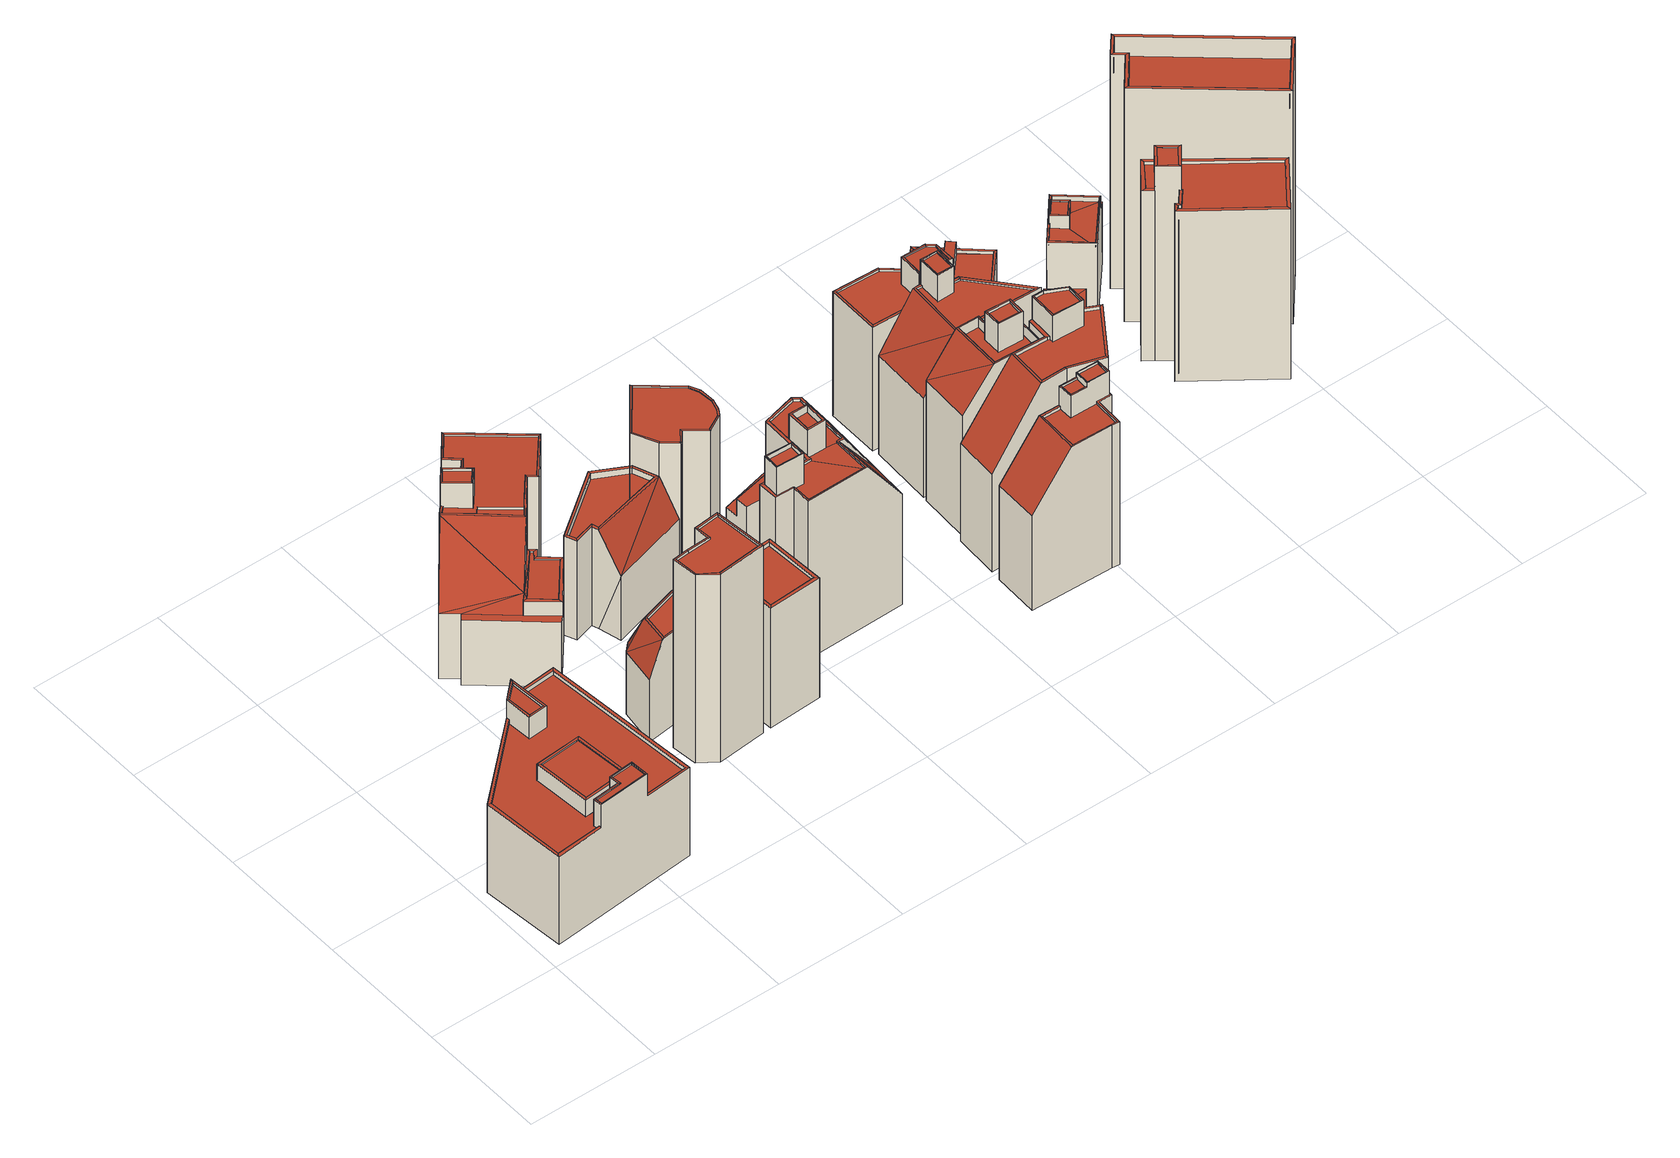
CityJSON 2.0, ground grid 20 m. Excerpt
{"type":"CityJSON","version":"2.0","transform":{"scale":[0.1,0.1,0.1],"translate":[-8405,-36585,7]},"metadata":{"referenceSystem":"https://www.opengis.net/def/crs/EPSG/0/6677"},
"CityObjects":{
"building1":{"type":"Building","attributes":{"class":3002,"usage":422,"measuredHeight":16,"storeysAboveGround":4,"storeysBelowGround":0,"prefecture":13,"city":13103,"footprintArea":476.79,"fireproofType":1001,"coverageRatio":80,"floorAreaRatio":700,"surveyYear":2021,"urbanPlanType":21,"areaClassificationType":22,"landUseType":214,"districts":"10","detailedUsage":"1131","floodRisk_description":10,"floodRisk_rank":1,"floodRisk_depth":0.01,"floodRisk_adminType":2,"floodRisk_scale":2,"meshCode":"53394509"},"geometry":[{"type":"Solid","lod":"2","boundaries":[[[[0,1,2,3,4]],[[5,6,7,8]],[[9,10,11,12,13,14,15,16,17,18,19,20,21,22,23,24,25,26]],[[27,28,29,30]],[[31,32,33,34]],[[35,36,37,38]],[[39,40,41,42]],[[43,44,28,27]],[[45,46,32,31]],[[47,48,36,35]],[[18,15,14,19]],[[49,50,51,52]],[[53,54,55,56]],[[38,37,54,53]],[[57,58,59,60]],[[39,52,51,40]],[[34,33,61,62]],[[57,60,63,64]],[[65,64,63,66]],[[65,66,59,58]],[[67,68,48,47]],[[69,30,29,70]],[[67,56,55,68]],[[71,72,73,74]],[[62,61,46,45]],[[75,76,77,78,79,80]],[[32,71,74,33]],[[40,9,26,41]],[[56,67,13,12]],[[60,7,6,63]],[[29,21,20,70]],[[36,76,75,37]],[[54,80,79,55]],[[68,78,77,48]],[[66,5,8,59]],[[45,31,17,16]],[[37,75,80,54]],[[44,23,22,28]],[[63,6,5,66]],[[15,18,34,62]],[[64,44,43]],[[25,58,57,42,41,26]],[[58,25,24,81,65]],[[50,49,53,56,12,11]],[[64,81,44]],[[55,79,78,68]],[[50,11,10,51]],[[18,17,31,34]],[[64,65,81]],[[1,0,27,30]],[[46,72,71,32]],[[33,74,73,61]],[[48,77,76,36]],[[38,69,70,20,19,35]],[[61,73,72,46]],[[47,35,19,14]],[[81,24,23,44]],[[69,38,53,49,52,2,1,30]],[[3,2,52,39]],[[0,4,43,27]],[[51,10,9,40]],[[28,22,21,29]],[[67,47,14,13]],[[64,43,4,3,39,42,57]],[[62,45,16,15]],[[59,8,7,60]]]],"semantics":{"surfaces":[{"type":"GroundSurface"},{"type":"RoofSurface"},{"type":"WallSurface"}],"values":[[0,1,1,1,1,1,1,1,1,1,1,1,1,1,1,1,1,1,1,1,1,1,1,1,1,1,2,2,2,2,2,2,2,2,2,2,2,2,2,2,2,2,2,2,2,2,2,2,2,2,2,2,2,2,2,2,2,2,2,2,2,2,2,2,2,2]]}}]},
"building2":{"type":"Building","attributes":{"class":3002,"usage":401,"measuredHeight":19.9,"storeysAboveGround":7,"storeysBelowGround":0,"prefecture":13,"city":13103,"footprintArea":283.02,"fireproofType":1001,"coverageRatio":80,"floorAreaRatio":600,"surveyYear":2021,"urbanPlanType":21,"areaClassificationType":22,"landUseType":212,"districts":"10","detailedUsage":"1210","floodRisk_description":10,"floodRisk_rank":1,"floodRisk_depth":0.01,"floodRisk_adminType":2,"floodRisk_scale":2,"meshCode":"53394509"},"geometry":[{"type":"Solid","lod":"2","boundaries":[[[[82,83,84,85,86,87,88,89,90,91,92,93,94,95,96,97,98]],[[99,100,101,102,103,104,105,106,107,108,109,110,111,112,113,114]],[[115,116,117]],[[115,117,118]],[[119,120,121,122]],[[123,124,115]],[[125,126,127,128]],[[115,129,130]],[[115,118,129]],[[131,132,133,134]],[[135,136,137,138]],[[115,139,140]],[[141,142,143,144,145,146,147]],[[148,149,150,151]],[[116,152,153,154,117]],[[122,121,155,156]],[[157,158,159,160]],[[161,162,163,152,116]],[[119,164,165,120]],[[131,134,162,161]],[[138,137,166,167]],[[167,166,168,169]],[[156,155,170,171]],[[115,172,123]],[[173,117,154,174]],[[140,172,115]],[[125,175,176,126]],[[128,127,177,178]],[[179,180,165,164]],[[181,182,130,129,183]],[[169,168,136,135]],[[124,123,176,175]],[[171,170,133,132]],[[178,177,140,139]],[[152,163,111,149,148]],[[105,104,180,179,89,88,135,138]],[[82,98,175,125]],[[91,90,164,119]],[[111,110,150,149]],[[86,85,183,129]],[[121,101,100,155]],[[153,109,108,154]],[[155,100,99,170]],[[87,86,129,118]],[[131,161,124,97,96]],[[177,146,145,140]],[[166,159,158,168]],[[96,95,132,131]],[[110,109,151,150]],[[123,143,142,176]],[[98,97,124,175]],[[95,94,171,132]],[[168,158,157,136]],[[135,88,87,118,117,173,169]],[[116,115,124]],[[83,82,125,128]],[[134,113,112,162]],[[92,91,119,122]],[[85,84,181,183]],[[178,139,130,182]],[[165,103,102,120]],[[162,112,111,163]],[[106,105,138,167]],[[120,102,101,121]],[[137,160,159,166]],[[170,99,114,133]],[[126,141,147,127]],[[93,92,122,156]],[[124,161,116]],[[106,167,169,173,174,107]],[[130,139,115]],[[83,128,178,182,181,84]],[[180,104,103,165]],[[172,144,143,123]],[[176,142,141,126]],[[140,145,144,172]],[[136,157,160,137]],[[127,147,146,177]],[[152,148,151,109,153]],[[94,93,156,171]],[[154,108,107,174]],[[90,89,179,164]],[[133,114,113,134]]]],"semantics":{"surfaces":[{"type":"GroundSurface"},{"type":"RoofSurface"},{"type":"WallSurface"}],"values":[[0,1,1,1,1,1,1,1,1,1,1,1,1,1,1,1,1,1,1,1,1,1,1,1,1,1,1,1,1,1,1,1,1,1,2,2,2,2,2,2,2,2,2,2,2,2,2,2,2,2,2,2,2,2,2,2,2,2,2,2,2,2,2,2,2,2,2,2,2,2,2,2,2,2,2,2,2,2,2,2,2,2,2]]}}]},
"building3":{"type":"Building","attributes":{"class":3002,"usage":401,"measuredHeight":32.6,"storeysAboveGround":10,"storeysBelowGround":0,"prefecture":13,"city":13103,"footprintArea":167.66,"fireproofType":1001,"coverageRatio":80,"floorAreaRatio":700,"surveyYear":2021,"urbanPlanType":21,"areaClassificationType":22,"landUseType":212,"districts":"10","detailedUsage":"1210","floodRisk_description":10,"floodRisk_rank":1,"floodRisk_depth":0.08,"floodRisk_adminType":2,"floodRisk_scale":2,"meshCode":"53394509"},"geometry":[{"type":"Solid","lod":"2","boundaries":[[[[184,185,186,187,188,189,190,191]],[[192,193,194,195]],[[196,197,193,192]],[[198,199,200,201]],[[202,203,204,205]],[[206,195,194,207]],[[198,206,207,199]],[[201,200,203,202]],[[208,209,210,211,212,213,214,215]],[[196,205,204,197]],[[191,190,195,206]],[[186,185,201,202]],[[188,187,205,196]],[[204,213,212,197]],[[197,212,211,193]],[[193,211,210,194]],[[194,210,209,207]],[[203,214,213,204]],[[187,186,202,205]],[[184,191,206,198]],[[190,189,192,195]],[[200,215,214,203]],[[189,188,196,192]],[[199,208,215,200]],[[207,209,208,199]],[[185,184,198,201]]]],"semantics":{"surfaces":[{"type":"GroundSurface"},{"type":"RoofSurface"},{"type":"WallSurface"}],"values":[[0,1,1,1,1,1,1,1,1,1,2,2,2,2,2,2,2,2,2,2,2,2,2,2,2,2]]}}]},
"building4":{"type":"Building","attributes":{"class":3002,"usage":401,"measuredHeight":14.9,"storeysAboveGround":4,"storeysBelowGround":0,"prefecture":13,"city":13103,"footprintArea":69.74,"fireproofType":1001,"coverageRatio":80,"floorAreaRatio":700,"surveyYear":2021,"urbanPlanType":21,"areaClassificationType":22,"landUseType":212,"districts":"10","detailedUsage":"1210","floodRisk_description":10,"floodRisk_rank":1,"floodRisk_depth":0.08,"floodRisk_adminType":2,"floodRisk_scale":2,"meshCode":"53394509"},"geometry":[{"type":"Solid","lod":"2","boundaries":[[[[216,217,218,219,220]],[[221,222,223,224]],[[225,226,227,228]],[[229,221,230]],[[231,232,233,234]],[[230,221,235]],[[236,237,238,239]],[[240,241,242,243,244,245,246,247]],[[232,224,223,233]],[[221,229,248,222]],[[249,250,237,236]],[[251,235,221]],[[252,253,248,229]],[[239,238,254,255]],[[221,224,251]],[[255,254,250,249]],[[230,256,229]],[[250,225,228,237]],[[220,219,256,230]],[[255,249,240,247]],[[236,231,234,241,240,249]],[[256,219,218,232,231,236,239,252,229]],[[253,252,239,255,247,246]],[[223,243,242,233]],[[216,220,230,235]],[[254,226,225,250]],[[248,245,244,222]],[[237,228,227,238]],[[222,244,243,223]],[[233,242,241,234]],[[238,227,226,254]],[[253,246,245,248]],[[224,232,218,217,251]],[[217,216,235,251]]]],"semantics":{"surfaces":[{"type":"GroundSurface"},{"type":"RoofSurface"},{"type":"WallSurface"}],"values":[[0,1,1,1,1,1,1,1,1,1,1,1,1,1,1,1,1,2,2,2,2,2,2,2,2,2,2,2,2,2,2,2,2,2]]}}]},
"building5":{"type":"Building","attributes":{"class":3002,"usage":401,"measuredHeight":20.5,"storeysAboveGround":10,"storeysBelowGround":0,"prefecture":13,"city":13103,"footprintArea":167.66,"fireproofType":1001,"coverageRatio":80,"floorAreaRatio":700,"surveyYear":2021,"urbanPlanType":21,"areaClassificationType":22,"landUseType":212,"districts":"10","detailedUsage":"1210","floodRisk_description":10,"floodRisk_rank":1,"floodRisk_depth":0.02,"floodRisk_adminType":2,"floodRisk_scale":2,"meshCode":"53394509"},"geometry":[{"type":"Solid","lod":"2","boundaries":[[[[257,258,259,260,261,262]],[[263,264,265,266]],[[267,268,269,270]],[[271,272,273,274]],[[271,270,269,272]],[[274,273,264,263]],[[266,265,268,267]],[[275,276,277,278,279,280]],[[266,260,259,263]],[[257,271,274,258]],[[272,278,277,273]],[[273,277,276,264]],[[269,279,278,272]],[[265,275,280,268]],[[262,270,271,257]],[[264,276,275,265]],[[270,262,261,267]],[[268,280,279,269]],[[261,260,266,267]],[[263,259,258,274]]]],"semantics":{"surfaces":[{"type":"GroundSurface"},{"type":"RoofSurface"},{"type":"WallSurface"}],"values":[[0,1,1,1,1,1,1,1,2,2,2,2,2,2,2,2,2,2,2,2]]}}]},
"building6":{"type":"Building","attributes":{"class":3002,"usage":401,"measuredHeight":17.2,"storeysAboveGround":5,"storeysBelowGround":0,"prefecture":13,"city":13103,"footprintArea":131.19,"fireproofType":1001,"coverageRatio":80,"floorAreaRatio":600,"surveyYear":2021,"urbanPlanType":21,"areaClassificationType":22,"landUseType":212,"districts":"10","detailedUsage":"1210","floodRisk_description":10,"floodRisk_rank":1,"floodRisk_depth":0.01,"floodRisk_adminType":2,"floodRisk_scale":2,"meshCode":"53394509"},"geometry":[{"type":"Solid","lod":"2","boundaries":[[[[281,282,283,284,285,286,287,288]],[[289,290,291]],[[292,293,294,295]],[[296,291,297,298]],[[292,296,298,293]],[[299,295,294,300]],[[291,296,289]],[[301,302,303,304]],[[302,299,300,303]],[[301,304,297,291]],[[305,306,307,308,309,310,311]],[[286,285,292,295]],[[294,307,306,300]],[[297,310,309,298]],[[288,287,299,302]],[[289,296,292,285,284]],[[304,311,310,297]],[[298,309,308,293]],[[301,291,290,282,281]],[[303,305,311,304]],[[282,290,289,283]],[[300,306,305,303]],[[289,284,283]],[[293,308,307,294]],[[281,288,302,301]],[[287,286,295,299]]]],"semantics":{"surfaces":[{"type":"GroundSurface"},{"type":"RoofSurface"},{"type":"WallSurface"}],"values":[[0,1,1,1,1,1,1,1,1,1,1,2,2,2,2,2,2,2,2,2,2,2,2,2,2,2]]}}]},
"building7":{"type":"Building","attributes":{"class":3002,"usage":401,"measuredHeight":17.1,"storeysAboveGround":10,"storeysBelowGround":0,"prefecture":13,"city":13103,"footprintArea":167.66,"fireproofType":1001,"coverageRatio":80,"floorAreaRatio":700,"surveyYear":2021,"urbanPlanType":21,"areaClassificationType":22,"landUseType":212,"districts":"10","detailedUsage":"1210","floodRisk_description":10,"floodRisk_rank":1,"floodRisk_depth":0.08,"floodRisk_adminType":2,"floodRisk_scale":2,"meshCode":"53394509"},"geometry":[{"type":"Solid","lod":"2","boundaries":[[[[312,313,314,315]],[[316,317,318,319]],[[320,321,322,323]],[[324,325,326,327]],[[316,319,326,325]],[[328,316,325]],[[325,329,328]],[[324,327,318,317]],[[315,314,324,317]],[[328,312,315,317,316]],[[318,323,322,319]],[[327,320,323,318]],[[325,324,314,313,329]],[[319,322,321,326]],[[326,321,320,327]],[[313,312,328,329]]]],"semantics":{"surfaces":[{"type":"GroundSurface"},{"type":"RoofSurface"},{"type":"WallSurface"}],"values":[[0,1,1,1,1,1,1,1,2,2,2,2,2,2,2,2]]}}]},
"building8":{"type":"Building","attributes":{"class":3002,"usage":401,"measuredHeight":22.9,"storeysAboveGround":7,"storeysBelowGround":0,"prefecture":13,"city":13103,"footprintArea":99.39,"fireproofType":1001,"coverageRatio":80,"floorAreaRatio":700,"surveyYear":2021,"urbanPlanType":21,"areaClassificationType":22,"landUseType":212,"districts":"10","detailedUsage":"1210","floodRisk_description":10,"floodRisk_rank":1,"floodRisk_depth":0.01,"floodRisk_adminType":2,"floodRisk_scale":2,"meshCode":"53394509"},"geometry":[{"type":"Solid","lod":"2","boundaries":[[[[330,331,332,333,334,335,336,337,338,339,340,341]],[[342,343,344,345,346,347,348,349,350,351,352,353]],[[354,355,356,357]],[[358,359,360,361]],[[362,363,364,365]],[[358,357,356,359]],[[361,360,364,363]],[[366,367,368,369]],[[362,365,370,371]],[[354,372,373,355]],[[366,374,375,367]],[[369,368,376,377]],[[374,371,370,375]],[[372,377,376,373]],[[356,344,343,359]],[[333,332,374,366]],[[338,337,354,357]],[[375,350,349,367]],[[373,346,345,355]],[[370,351,350,375]],[[364,353,352,365]],[[367,349,348,368]],[[340,339,358,361]],[[368,348,347,376]],[[332,331,371,374]],[[341,340,361,363]],[[339,338,357,358]],[[365,352,351,370]],[[355,345,344,356]],[[331,330,362,371]],[[376,347,346,373]],[[359,343,342,360]],[[335,334,369,377]],[[334,333,366,369]],[[360,342,353,364]],[[336,335,377,372]],[[330,341,363,362]],[[337,336,372,354]]]],"semantics":{"surfaces":[{"type":"GroundSurface"},{"type":"RoofSurface"},{"type":"WallSurface"}],"values":[[0,1,1,1,1,1,1,1,1,1,1,1,1,1,2,2,2,2,2,2,2,2,2,2,2,2,2,2,2,2,2,2,2,2,2,2,2,2]]}}]},
"building9":{"type":"Building","attributes":{"class":3002,"usage":401,"measuredHeight":26,"storeysAboveGround":8,"storeysBelowGround":0,"prefecture":13,"city":13103,"footprintArea":276.3,"fireproofType":1001,"coverageRatio":80,"floorAreaRatio":700,"surveyYear":2021,"urbanPlanType":21,"areaClassificationType":22,"landUseType":212,"districts":"10","detailedUsage":"1210","floodRisk_description":10,"floodRisk_rank":1,"floodRisk_depth":0.01,"floodRisk_adminType":2,"floodRisk_scale":2,"meshCode":"53394509"},"geometry":[{"type":"Solid","lod":"2","boundaries":[[[[378,379,380,381,382,383,384,385,386,387,388,389,390,391,392]],[[393,394,395,396]],[[397,398,399]],[[400,401,402,403,404,405]],[[406,407,394,393]],[[408,409,410,411]],[[412,413,414]],[[415,416,417,418,419]],[[420,421,422,423]],[[424,425,414]],[[424,414,426]],[[404,427,428,429,405]],[[414,425,412]],[[430,431,432,433,434,435]],[[436,437,438,439]],[[440,441,442,443]],[[399,424,397]],[[444,445,413,446]],[[447,448,449,450,451,452,453,454]],[[430,435,455,456,457]],[[414,413,445,458,459,460,461,462,402,401,463,398,397,426]],[[428,464,465,444,446,429]],[[396,395,466,467]],[[411,410,437,436]],[[468,469,470,471]],[[472,473,474,456,455,475,476,477]],[[467,466,407,406]],[[439,438,409,408]],[[382,425,424,399,383]],[[387,405,429,388]],[[445,477,476,458]],[[444,472,477,445]],[[426,397,424]],[[449,423,422,450]],[[403,396,467,404]],[[466,440,443,407]],[[404,467,406,427]],[[437,468,471,438]],[[419,389,388,429,446,415]],[[439,474,473,465,436]],[[410,469,468,437]],[[465,473,472,444]],[[394,442,441,395]],[[390,389,419,418]],[[409,470,469,410]],[[378,392,448,447]],[[398,463,384,383,399]],[[386,385,401,400]],[[382,381,412,425]],[[460,455,435,461]],[[464,411,436,465]],[[456,474,439,408]],[[458,476,475,459]],[[379,454,453,417,416,380]],[[438,471,470,409]],[[385,384,463,401]],[[459,475,455,460]],[[391,420,423,449,448,392]],[[428,430,457,464]],[[387,386,400,405]],[[379,378,447,454]],[[415,446,413,412,381,380,416]],[[407,443,442,394]],[[427,431,430,428]],[[456,408,411,464,457]],[[395,441,440,466]],[[417,453,452,418]],[[432,393,396,403,402,433]],[[450,422,421,451]],[[462,434,433,402]],[[420,391,390,418,452,451,421]],[[393,432,431,427,406]],[[461,435,434,462]]]],"semantics":{"surfaces":[{"type":"GroundSurface"},{"type":"RoofSurface"},{"type":"WallSurface"}],"values":[[0,1,1,1,1,1,1,1,1,1,1,1,1,1,1,1,1,1,1,1,1,1,1,1,1,1,1,1,2,2,2,2,2,2,2,2,2,2,2,2,2,2,2,2,2,2,2,2,2,2,2,2,2,2,2,2,2,2,2,2,2,2,2,2,2,2,2,2,2,2,2,2,2]]}}]},
"building10":{"type":"Building","attributes":{"class":3002,"usage":413,"measuredHeight":23.8,"storeysAboveGround":8,"storeysBelowGround":0,"prefecture":13,"city":13103,"footprintArea":100.32,"fireproofType":1001,"coverageRatio":80,"floorAreaRatio":700,"surveyYear":2021,"urbanPlanType":21,"areaClassificationType":22,"landUseType":211,"districts":"10","detailedUsage":"1230","floodRisk_description":10,"floodRisk_rank":1,"floodRisk_depth":0.05,"floodRisk_adminType":2,"floodRisk_scale":2,"meshCode":"53394509"},"geometry":[{"type":"Solid","lod":"2","boundaries":[[[[478,479,480,481,482,483,484]],[[485,486,487,488]],[[489,490,491,492]],[[493,494,489,492]],[[495,496,497,498]],[[499,500,501,502]],[[494,493,503,504]],[[505,506,507,508]],[[488,487,506,505]],[[508,507,486,485]],[[509,510,511,512,513,514,515,516]],[[517,518,519,520]],[[499,515,514,500]],[[521,522,523,524]],[[520,525,526,502]],[[527,528,529,530,531,532,533]],[[502,501,517,520]],[[514,532,531,500]],[[511,505,508,512]],[[527,493,492,519,518,528]],[[500,531,530,501]],[[504,495,498,494]],[[494,498,497,489]],[[487,521,524,506]],[[489,497,496,490]],[[486,522,521,487]],[[501,530,529,517]],[[513,533,532,514]],[[478,484,509,516]],[[508,485,503,493,527,533,513,512]],[[506,524,523,507]],[[480,499,502,526,481]],[[517,529,528,518]],[[485,488,491,490,496,495,504,503]],[[507,523,522,486]],[[525,520,519,492,491,488,505,511,510,483,482]],[[482,481,526,525]],[[479,478,516,515]],[[484,483,510,509]],[[480,479,515,499]]]],"semantics":{"surfaces":[{"type":"GroundSurface"},{"type":"RoofSurface"},{"type":"WallSurface"}],"values":[[0,1,1,1,1,1,1,1,1,1,1,1,1,1,1,1,1,2,2,2,2,2,2,2,2,2,2,2,2,2,2,2,2,2,2,2,2,2,2,2]]}}]},
"building11":{"type":"Building","attributes":{"class":3002,"usage":413,"measuredHeight":25,"storeysAboveGround":2,"storeysBelowGround":0,"prefecture":13,"city":13103,"footprintArea":96.97,"fireproofType":1001,"coverageRatio":80,"floorAreaRatio":700,"surveyYear":2021,"urbanPlanType":21,"areaClassificationType":22,"landUseType":211,"districts":"10","detailedUsage":"1230","floodRisk_description":10,"floodRisk_rank":1,"floodRisk_depth":0.01,"floodRisk_adminType":2,"floodRisk_scale":2,"meshCode":"53394509"},"geometry":[{"type":"Solid","lod":"2","boundaries":[[[[534,535,536,537,538,539]],[[540,541,542,543]],[[544,545,546]],[[546,547,548,549]],[[550,551,552,553]],[[554,555,547,546]],[[556,557,558,559]],[[544,546,549]],[[560,561,557,556]],[[562,563,564,565]],[[563,562,555,554]],[[566,567,561,560]],[[549,548,550,553]],[[559,558,567,566]],[[568,569,570,571,572,573,574,575,576,577]],[[547,570,569,548]],[[556,559,574,573,565,564]],[[566,560,576,575]],[[537,536,553,552]],[[550,568,577,551]],[[544,553,536]],[[560,556,564,563,538,537,552,551,577,576]],[[544,549,553]],[[548,569,568,550]],[[535,534,545,544]],[[561,540,543,557]],[[562,572,571,555]],[[544,536,535]],[[557,543,542,558]],[[559,566,575,574]],[[567,541,540,561]],[[554,546,545,534,539]],[[558,542,541,567]],[[555,571,570,547]],[[565,573,572,562]],[[539,538,563,554]]]],"semantics":{"surfaces":[{"type":"GroundSurface"},{"type":"RoofSurface"},{"type":"WallSurface"}],"values":[[0,1,1,1,1,1,1,1,1,1,1,1,1,1,1,2,2,2,2,2,2,2,2,2,2,2,2,2,2,2,2,2,2,2,2,2]]}}]},
"building12":{"type":"Building","attributes":{"class":3002,"usage":401,"measuredHeight":27.5,"storeysAboveGround":9,"storeysBelowGround":0,"prefecture":13,"city":13103,"footprintArea":156.28,"fireproofType":1001,"coverageRatio":80,"floorAreaRatio":700,"surveyYear":2021,"urbanPlanType":21,"areaClassificationType":22,"landUseType":212,"districts":"10","detailedUsage":"1210","floodRisk_description":10,"floodRisk_rank":1,"floodRisk_depth":0.05,"floodRisk_adminType":2,"floodRisk_scale":2,"meshCode":"53394509"},"geometry":[{"type":"Solid","lod":"2","boundaries":[[[[578,579,580,581,582,583,584,585]],[[586,587,588,589]],[[590,591,592,586,589]],[[593,594,595,596,597,598,599,600,601,602]],[[603,604,605,606]],[[607,608,609,610]],[[611,612,613,614]],[[614,613,615,616]],[[617,587,618,619]],[[604,620,621,605]],[[616,615,608,607]],[[617,622,588,587]],[[611,610,609,612]],[[621,620,623,624]],[[625,626,627,628,629]],[[603,606,622,617]],[[611,578,585,592,591,610]],[[581,580,604,603]],[[603,617,619,582,581]],[[624,601,600,621]],[[612,625,629,613]],[[589,595,594,590]],[[602,601,624,623,614,616]],[[622,597,596,588]],[[585,584,586,592]],[[583,582,619,618]],[[610,591,590,594,593,607]],[[578,611,614,623,620,579]],[[613,629,628,615]],[[606,598,597,622]],[[615,628,627,608]],[[618,587,586,584,583]],[[616,607,593,602]],[[621,600,599,605]],[[608,627,626,609]],[[605,599,598,606]],[[580,579,620,604]],[[588,596,595,589]],[[609,626,625,612]]]],"semantics":{"surfaces":[{"type":"GroundSurface"},{"type":"RoofSurface"},{"type":"WallSurface"}],"values":[[0,1,1,1,1,1,1,1,1,1,1,1,1,1,1,1,2,2,2,2,2,2,2,2,2,2,2,2,2,2,2,2,2,2,2,2,2,2,2]]}}]},
"building13":{"type":"Building","attributes":{"class":3002,"usage":402,"measuredHeight":21.3,"storeysAboveGround":7,"storeysBelowGround":0,"prefecture":13,"city":13103,"footprintArea":89.81,"fireproofType":1001,"coverageRatio":80,"floorAreaRatio":700,"surveyYear":2021,"urbanPlanType":21,"areaClassificationType":22,"landUseType":212,"districts":"10","detailedUsage":"1221","floodRisk_description":10,"floodRisk_rank":1,"floodRisk_depth":0.01,"floodRisk_adminType":2,"floodRisk_scale":2,"meshCode":"53394509"},"geometry":[{"type":"Solid","lod":"2","boundaries":[[[[630,631,632,633,634]],[[635,636,637,638,639,640]],[[641,642,643,644]],[[645,646,647,648]],[[649,650,651,652]],[[653,654,655,656,657,658,659]],[[649,652,660,661]],[[662,663,645,648]],[[644,643,651,650]],[[641,664,665,642]],[[666,667,647,646]],[[668,669,670,671,672,673,674]],[[666,635,640,667]],[[664,675,676,665]],[[661,660,676,675]],[[636,675,664,637]],[[652,659,658,660]],[[634,633,645,663,649,661]],[[634,661,675,636,635,630]],[[631,630,635,666]],[[676,657,656,665]],[[649,663,662,671,670,650]],[[637,664,641,638]],[[638,641,644,639]],[[642,655,654,643]],[[639,669,668,640]],[[650,670,669,639,644]],[[665,656,655,642]],[[651,653,659,652]],[[648,672,671,662]],[[667,674,673,647]],[[640,668,674,667]],[[647,673,672,648]],[[643,654,653,651]],[[633,632,646,645]],[[632,631,666,646]],[[660,658,657,676]]]],"semantics":{"surfaces":[{"type":"GroundSurface"},{"type":"RoofSurface"},{"type":"WallSurface"}],"values":[[0,1,1,1,1,1,1,1,1,1,1,1,1,1,1,2,2,2,2,2,2,2,2,2,2,2,2,2,2,2,2,2,2,2,2,2,2]]}}]},
"building14":{"type":"Building","attributes":{"class":3002,"usage":401,"measuredHeight":23.9,"storeysAboveGround":9,"storeysBelowGround":0,"prefecture":13,"city":13103,"footprintArea":168.76,"fireproofType":1001,"coverageRatio":80,"floorAreaRatio":700,"surveyYear":2021,"urbanPlanType":21,"areaClassificationType":22,"landUseType":212,"districts":"10","detailedUsage":"1210","floodRisk_description":10,"floodRisk_rank":1,"floodRisk_depth":0.01,"floodRisk_adminType":2,"floodRisk_scale":2,"meshCode":"53394509"},"geometry":[{"type":"Solid","lod":"2","boundaries":[[[[677,678,679,680,681,682,683,684]],[[685,686,687,688,689]],[[690,691,692,693]],[[687,686,694,695]],[[696,697,698]],[[696,698,699]],[[700,695,694,701]],[[702,703,704,705,706,707,708,709,710]],[[700,711,712]],[[713,714,691,690]],[[696,715,697]],[[716,717,718,719]],[[720,721,714,713]],[[693,692,721,720]],[[700,701,722,711]],[[712,723,700]],[[722,724,725,711]],[[680,679,715,696]],[[721,718,717,714]],[[697,678,677,698]],[[701,705,704,722]],[[715,679,678,697]],[[725,690,693,683,682,712,711]],[[686,707,706,694]],[[691,716,719,692]],[[720,713,702,710]],[[722,704,703,724]],[[692,719,718,721]],[[694,706,705,701]],[[685,708,707,686]],[[714,717,716,691]],[[702,713,690,725,724,703]],[[723,681,680,696,695,700]],[[710,709,689,688,684,683,693,720]],[[688,687,699,698,677,684]],[[699,687,695,696]],[[689,709,708,685]],[[682,681,723,712]]]],"semantics":{"surfaces":[{"type":"GroundSurface"},{"type":"RoofSurface"},{"type":"WallSurface"}],"values":[[0,1,1,1,1,1,1,1,1,1,1,1,1,1,1,1,1,2,2,2,2,2,2,2,2,2,2,2,2,2,2,2,2,2,2,2,2,2]]}}]},
"building15":{"type":"Building","attributes":{"class":9999,"usage":461,"measuredHeight":-9999,"storeysAboveGround":9999,"storeysBelowGround":9999,"prefecture":13,"city":13103,"footprintArea":-9999,"fireproofType":1011,"coverageRatio":80,"floorAreaRatio":700,"surveyYear":1,"urbanPlanType":21,"areaClassificationType":22,"landUseType":212,"districts":"10","detailedUsage":"0","floodRisk_description":10,"floodRisk_rank":1,"floodRisk_depth":0.01,"floodRisk_adminType":2,"floodRisk_scale":2,"meshCode":"53394509"},"geometry":[{"type":"Solid","lod":"2","boundaries":[[[[726,727,728,729]],[[730,731,732,733]],[[733,726,729,730]],[[730,729,728,731]],[[731,728,727,732]],[[732,727,726,733]]]],"semantics":{"surfaces":[{"type":"GroundSurface"},{"type":"RoofSurface"},{"type":"WallSurface"}],"values":[[0,1,2,2,2,2]]}}]},
"building16":{"type":"Building","attributes":{"class":3002,"usage":403,"measuredHeight":11.8,"storeysAboveGround":4,"storeysBelowGround":0,"prefecture":13,"city":13103,"footprintArea":99.58,"fireproofType":1001,"coverageRatio":80,"floorAreaRatio":700,"surveyYear":2021,"urbanPlanType":21,"areaClassificationType":22,"landUseType":212,"districts":"10","detailedUsage":"1241","floodRisk_description":10,"floodRisk_rank":1,"floodRisk_depth":0.01,"floodRisk_adminType":2,"floodRisk_scale":2,"meshCode":"53394509"},"geometry":[{"type":"Solid","lod":"2","boundaries":[[[[734,735,736,737]],[[738,739,740,741]],[[742,743,744,745]],[[746,747,748,749]],[[740,747,746,741]],[[750,751,752,753]],[[754,755,756,757]],[[758,759,760,761]],[[762,754,757,763]],[[762,763,764,765]],[[755,765,764,756]],[[739,738,749,748]],[[755,754,749,738]],[[739,759,758,740]],[[757,756,752,751]],[[747,735,734,748]],[[744,761,760,745]],[[763,757,751,750]],[[737,742,745,760,759,739,748,734]],[[765,755,738,741]],[[756,764,753,752]],[[736,743,742,737]],[[750,753,764,763]],[[747,740,758,761,744,743,736,735]],[[746,749,754,762]],[[741,746,762,765]]]],"semantics":{"surfaces":[{"type":"GroundSurface"},{"type":"RoofSurface"},{"type":"WallSurface"}],"values":[[0,1,1,1,1,1,1,1,1,1,1,1,2,2,2,2,2,2,2,2,2,2,2,2,2,2]]}}]},
"building17":{"type":"Building","attributes":{"class":3001,"usage":411,"measuredHeight":6.8,"storeysAboveGround":2,"storeysBelowGround":0,"prefecture":13,"city":13103,"footprintArea":54.21,"fireproofType":1003,"coverageRatio":80,"floorAreaRatio":700,"surveyYear":2021,"urbanPlanType":21,"areaClassificationType":22,"landUseType":211,"districts":"10","detailedUsage":"1310","floodRisk_description":10,"floodRisk_rank":1,"floodRisk_depth":0.01,"floodRisk_adminType":2,"floodRisk_scale":2,"meshCode":"53394509"},"geometry":[{"type":"Solid","lod":"2","boundaries":[[[[766,767,768,769,770,771,772,773]],[[774,775,776,777]],[[778,779,780,781,782]],[[783,784,785,786]],[[787,788,789,790]],[[777,776,791,792]],[[793,794,795,796]],[[793,796,797,798,799]],[[800,801,802,803]],[[783,792,791,784]],[[774,786,785,775]],[[794,800,803,795]],[[804,805,806,807,808,809]],[[804,809,801,800]],[[772,803,802,773]],[[797,788,787,792,783]],[[779,778,784,791]],[[781,780,776,775]],[[806,805,794,793]],[[808,807,799,798]],[[771,795,803,772]],[[783,786,802,801,809,808,798,797]],[[805,804,800,794]],[[770,796,795,771]],[[774,766,773,802,786]],[[796,770,769,789,788,797]],[[774,777,767,766]],[[768,790,789,769]],[[780,779,791,776]],[[782,781,775,785]],[[807,806,793,799]],[[787,790,768,767,777,792]],[[778,782,785,784]]]],"semantics":{"surfaces":[{"type":"GroundSurface"},{"type":"RoofSurface"},{"type":"WallSurface"}],"values":[[0,1,1,1,1,1,1,1,1,1,1,1,1,2,2,2,2,2,2,2,2,2,2,2,2,2,2,2,2,2,2,2,2]]}}]},
"building18":{"type":"Building","attributes":{"class":3002,"usage":413,"measuredHeight":12.4,"storeysAboveGround":2,"storeysBelowGround":0,"prefecture":13,"city":13103,"footprintArea":73.3,"fireproofType":1003,"coverageRatio":80,"floorAreaRatio":700,"surveyYear":2021,"urbanPlanType":21,"areaClassificationType":22,"landUseType":211,"districts":"10","detailedUsage":"1230","floodRisk_description":10,"floodRisk_rank":1,"floodRisk_depth":0.01,"floodRisk_adminType":2,"floodRisk_scale":2,"meshCode":"53394509"},"geometry":[{"type":"Solid","lod":"2","boundaries":[[[[810,811,812,813]],[[814,815,816,817]],[[818,815,814,819]],[[820,821,822,823]],[[824,825,826,827]],[[817,816,828,829]],[[830,831,818,819,829,828,832,833]],[[834,835,836,837]],[[821,820,835,834]],[[838,839,840,841]],[[842,843,844,845]],[[841,846,847,838]],[[846,848,849,847]],[[822,837,836,823]],[[820,846,841,835]],[[846,820,823,833,832,848]],[[823,836,830,833]],[[845,844,834,837]],[[811,817,829,812]],[[843,842,822,821]],[[814,826,825,819]],[[827,810,813,824]],[[817,811,810,827,826,814]],[[831,830,836,835,841,840]],[[816,815,838,847]],[[842,845,837,822]],[[815,818,839,838]],[[849,848,832,828]],[[818,831,840,839]],[[844,843,821,834]],[[828,816,847,849]],[[825,824,813,812,829,819]]]],"semantics":{"surfaces":[{"type":"GroundSurface"},{"type":"RoofSurface"},{"type":"WallSurface"}],"values":[[0,1,1,1,1,1,1,1,1,1,1,1,1,1,2,2,2,2,2,2,2,2,2,2,2,2,2,2,2,2,2,2]]}}]},
"building19":{"type":"Building","attributes":{"class":3002,"usage":401,"measuredHeight":29.3,"storeysAboveGround":11,"storeysBelowGround":0,"prefecture":13,"city":13103,"footprintArea":167.48,"fireproofType":1001,"coverageRatio":80,"floorAreaRatio":700,"surveyYear":2021,"urbanPlanType":21,"areaClassificationType":22,"landUseType":212,"districts":"10","detailedUsage":"1210","floodRisk_description":10,"floodRisk_rank":1,"floodRisk_depth":0.01,"floodRisk_adminType":2,"floodRisk_scale":2,"meshCode":"53394509"},"geometry":[{"type":"Solid","lod":"2","boundaries":[[[[850,851,852,853,854,855,856,857,858]],[[859,860,861,862]],[[863,864,865,866]],[[860,867,868,861]],[[869,870,868,867]],[[871,872,873,874]],[[875,876,877,878,879,880,881,882,883,884,885,886]],[[887,888,889,890]],[[874,873,891,892]],[[866,865,893,894]],[[892,891,895,896]],[[896,895,872,871]],[[864,863,897,898]],[[894,893,870,869]],[[862,899,900,901,859]],[[851,850,897,863]],[[857,856,860,859]],[[873,889,888,891]],[[856,855,867,860]],[[855,854,869,867]],[[895,887,890,872]],[[898,897,892,896,881,880]],[[868,875,886,861]],[[882,871,874,900,883]],[[858,857,859,901]],[[853,852,866,894]],[[870,876,875,868]],[[864,879,878,865]],[[899,884,883,900]],[[891,888,887,895]],[[882,881,896,871]],[[854,853,894,869]],[[862,885,884,899]],[[893,877,876,870]],[[861,886,885,862]],[[872,890,889,873]],[[898,880,879,864]],[[865,878,877,893]],[[874,892,897,850,858,901,900]],[[852,851,863,866]]]],"semantics":{"surfaces":[{"type":"GroundSurface"},{"type":"RoofSurface"},{"type":"WallSurface"}],"values":[[0,1,1,1,1,1,1,1,1,1,1,1,1,1,1,2,2,2,2,2,2,2,2,2,2,2,2,2,2,2,2,2,2,2,2,2,2,2,2,2]]}}]},
"building20":{"type":"Building","attributes":{"class":3002,"usage":401,"measuredHeight":37.2,"storeysAboveGround":9,"storeysBelowGround":0,"prefecture":13,"city":13103,"footprintArea":223.61,"fireproofType":1001,"coverageRatio":80,"floorAreaRatio":700,"surveyYear":2021,"urbanPlanType":21,"areaClassificationType":22,"landUseType":212,"districts":"10","detailedUsage":"1210","floodRisk_description":10,"floodRisk_rank":1,"floodRisk_depth":0.03,"floodRisk_adminType":2,"floodRisk_scale":2,"meshCode":"53394509"},"geometry":[{"type":"Solid","lod":"2","boundaries":[[[[902,903,904,905,906,907]],[[908,909,910,911]],[[912,913,914,915,916,917]],[[918,919,920,921]],[[922,923,924,925]],[[911,910,920,919]],[[925,924,909,908]],[[918,921,923,922]],[[904,903,919,918]],[[910,917,916,920]],[[921,915,914,923]],[[907,906,925,908]],[[924,913,912,909]],[[903,902,911,919]],[[909,912,917,910]],[[920,916,915,921]],[[923,914,913,924]],[[905,904,918,922]],[[906,905,922,925]],[[902,907,908,911]]]],"semantics":{"surfaces":[{"type":"GroundSurface"},{"type":"RoofSurface"},{"type":"WallSurface"}],"values":[[0,1,1,1,1,1,1,1,2,2,2,2,2,2,2,2,2,2,2,2]]}}]}
},
"vertices":[
[219,277,32],[241,30,32],[13,9,32],[1,138,32],[145,270,32],[147,207,214],[143,264,214],[120,243,214],[123,205,214],[6,137,181],[16,14,181],[87,20,181],[86,30,181],[128,34,181],[127,49,181],[88,49,181],[81,138,181],[153,144,181],[161,55,181],[165,52,181],[167,27,181],[236,33,181],[215,272,181],[145,266,181],[150,204,181],[120,202,181],[117,239,181],[219,277,188],[215,272,188],[236,33,188],[241,30,188],[153,144,210],[149,140,210],[157,59,210],[161,55,210],[165,52,228],[163,50,228],[165,25,228],[167,23,228],[1,138,188],[6,137,188],[117,239,188],[117,244,188],[145,270,188],[145,266,188],[81,138,210],[85,134,210],[127,49,228],[129,47,228],[87,16,188],[87,20,188],[16,14,188],[13,9,188],[87,16,228],[89,18,228],[88,28,228],[86,30,228],[117,244,219],[120,202,219],[123,205,219],[120,243,219],[92,53,210],[88,49,210],[143,264,219],[145,270,219],[150,204,219],[147,207,219],[128,34,228],[131,32,228],[167,23,188],[167,27,188],[149,140,208],[85,134,208],[92,53,208],[157,59,208],[165,25,226],[163,50,226],[129,47,226],[131,32,226],[88,28,226],[89,18,226],[150,204,188],
[336,455,34],[361,433,34],[302,364,34],[206,446,34],[213,455,34],[191,473,34],[259,553,34],[277,538,34],[300,564,34],[313,579,34],[294,596,34],[325,633,34],[420,553,34],[371,495,34],[359,504,34],[334,474,34],[344,465,34],[416,552,260],[325,629,260],[298,597,260],[317,580,260],[302,562,260],[279,536,260],[291,526,260],[273,505,260],[244,530,260],[235,521,260],[268,493,260],[278,504,260],[324,466,260],[332,476,260],[359,508,260],[370,499,260],[282,414,175],[313,449,263],[231,521,263],[191,473,149],[313,579,263],[317,580,263],[298,597,263],[294,596,263],[334,468,174],[334,474,174],[336,455,174],[330,454,174],[355,433,174],[361,433,174],[213,455,149],[272,404,149],[359,504,263],[371,495,263],[370,499,263],[359,508,263],[259,553,304],[259,550,304],[288,526,304],[291,526,304],[272,404,174],[279,405,174],[330,454,172],[338,465,172],[334,468,172],[285,412,172],[279,405,172],[309,378,172],[355,433,172],[313,453,256],[324,466,256],[278,504,256],[268,493,256],[313,453,263],[268,493,263],[235,521,263],[325,629,263],[325,633,263],[259,550,300],[244,532,300],[273,508,300],[288,526,300],[334,474,263],[332,476,263],[324,466,263],[300,564,263],[302,562,263],[273,508,304],[273,505,304],[244,532,304],[241,532,304],[416,552,263],[420,553,263],[285,412,174],[241,532,263],[244,530,263],[344,465,174],[338,465,174],[309,378,174],[310,372,174],[277,538,263],[279,536,263],[302,364,149],[310,372,149],[206,446,149],
[412,208,19],[410,231,19],[450,235,19],[458,153,19],[384,146,19],[358,165,19],[354,204,19],[378,207,19],[358,165,352],[360,166,352],[357,202,352],[354,204,352],[384,146,352],[385,149,352],[412,208,352],[415,206,352],[413,228,352],[410,231,352],[450,235,352],[448,232,352],[455,156,352],[458,153,352],[378,207,352],[378,204,352],[415,206,348],[378,204,348],[357,202,348],[360,166,348],[385,149,348],[455,156,348],[448,232,348],[413,228,348],
[357,299,19],[482,323,19],[491,249,19],[337,230,19],[345,287,19],[366,277,184],[369,275,184],[481,307,184],[484,311,184],[460,271,206],[426,267,206],[429,243,206],[462,247,206],[360,233,184],[345,287,129],[464,246,184],[491,249,184],[488,252,184],[464,249,184],[357,299,129],[464,246,210],[462,247,210],[429,243,210],[428,241,210],[461,273,180],[464,249,180],[488,252,180],[481,307,180],[369,275,180],[364,236,180],[427,244,180],[424,268,180],[364,236,184],[461,273,210],[460,271,210],[482,323,129],[428,241,184],[427,244,184],[426,267,210],[424,268,210],[337,230,129],
[495,240,19],[495,249,19],[548,252,19],[553,158,19],[471,154,19],[466,238,19],[548,252,231],[543,247,231],[548,163,231],[553,158,231],[471,154,231],[475,159,231],[471,234,231],[466,238,231],[495,240,231],[500,236,231],[500,244,231],[495,249,231],[548,163,225],[543,247,225],[500,244,225],[500,236,225],[471,234,225],[475,159,225],
[512,483,29],[537,420,29],[416,386,29],[407,420,29],[404,430,29],[373,421,29],[366,439,29],[462,510,29],[416,386,142],[537,420,142],[526,447,204],[404,430,204],[407,434,204],[376,426,204],[373,421,204],[407,420,204],[521,450,204],[410,424,204],[366,439,204],[371,438,204],[512,483,204],[462,510,204],[462,505,204],[509,480,204],[462,505,194],[371,438,194],[376,426,194],[407,434,194],[410,424,194],[521,450,194],[509,480,194],
[493,322,19],[529,325,19],[535,254,19],[498,251,19],[496,283,205],[498,251,205],[501,253,205],[499,281,205],[532,256,198],[529,289,198],[499,281,198],[501,253,198],[535,254,205],[532,292,205],[529,289,205],[532,256,205],[493,322,148],[529,325,148],
[567,451,24],[554,435,24],[551,435,24],[531,453,24],[513,490,24],[567,557,24],[624,509,24],[631,494,24],[632,470,24],[627,453,24],[621,443,24],[595,429,24],[619,445,254],[625,454,254],[630,471,254],[628,493,254],[622,507,254],[568,553,254],[516,489,254],[533,455,254],[552,438,254],[553,437,254],[567,455,254],[595,432,254],[631,494,256],[628,493,256],[630,471,256],[632,470,256],[627,453,256],[625,454,256],[619,445,256],[621,443,256],[567,451,256],[595,429,256],[595,432,256],[567,455,256],[531,453,256],[533,455,256],[516,489,256],[513,490,256],[553,437,256],[554,435,256],[624,509,256],[622,507,256],[551,435,256],[552,438,256],[568,553,256],[567,557,256],
[584,307,18],[556,308,18],[554,347,18],[735,391,18],[747,380,18],[739,223,18],[585,221,18],[586,251,18],[558,252,18],[557,283,18],[631,281,18],[633,341,18],[623,341,18],[623,295,18],[583,297,18],[603,252,348],[601,254,348],[562,255,348],[561,254,348],[683,280,298],[682,222,298],[739,223,214],[558,252,298],[586,251,298],[588,253,298],[561,254,298],[562,279,298],[557,283,298],[604,277,348],[602,276,348],[665,285,343],[662,288,343],[638,288,343],[636,285,343],[735,391,214],[685,379,298],[695,371,298],[633,366,209],[554,347,209],[555,327,209],[623,341,209],[633,341,209],[623,295,268],[623,320,268],[597,313,268],[598,296,268],[742,278,214],[747,380,214],[691,279,298],[604,277,298],[636,278,298],[631,281,298],[636,278,294],[604,277,294],[603,252,294],[588,253,294],[588,223,294],[680,224,294],[636,323,343],[639,320,343],[663,320,343],[665,322,343],[563,277,341],[562,255,341],[601,254,341],[602,276,341],[637,364,298],[684,375,298],[633,366,298],[584,307,239],[583,297,239],[598,296,239],[597,313,239],[623,320,239],[623,341,239],[555,327,239],[556,308,239],[681,283,294],[665,285,294],[636,285,294],[692,370,298],[689,283,298],[681,283,298],[680,224,298],[588,223,298],[585,221,298],[636,285,298],[636,323,298],[563,277,348],[562,279,348],[639,320,331],[638,288,331],[662,288,331],[663,320,331],[637,364,294],[636,323,294],[665,322,294],[689,283,294],[692,370,294],[684,375,294],
[1001,154,15],[999,110,15],[987,111,15],[862,115,15],[864,184,15],[1022,179,15],[1021,154,15],[984,157,310],[985,158,310],[986,179,310],[985,180,310],[960,179,302],[985,178,302],[985,180,302],[958,181,302],[958,158,302],[960,160,302],[984,159,299],[985,178,299],[960,179,299],[960,160,299],[987,111,268],[987,113,268],[927,115,268],[924,113,268],[984,157,302],[984,159,302],[1019,179,310],[1018,178,310],[1017,157,310],[1019,156,310],[1021,154,268],[1022,179,268],[1019,179,268],[1019,156,268],[999,157,268],[997,113,268],[999,110,268],[1001,154,268],[929,179,268],[958,178,268],[958,181,268],[927,182,268],[986,179,306],[985,158,306],[1017,157,306],[1018,178,306],[864,184,182],[862,115,182],[958,158,263],[958,178,263],[929,179,263],[927,115,263],[987,113,263],[997,113,263],[999,157,263],
[876,272,16],[880,351,16],[963,349,16],[961,325,16],[1000,323,16],[997,267,16],[956,323,320],[955,299,320],[989,297,320],[991,321,320],[880,351,229],[876,272,229],[925,270,293],[927,272,293],[930,348,293],[928,350,293],[961,347,293],[960,325,293],[961,325,293],[963,349,293],[997,267,293],[995,269,293],[993,323,325],[991,321,325],[989,297,325],[992,295,325],[954,325,325],[956,323,325],[998,321,293],[1000,323,293],[993,323,293],[993,321,293],[953,297,325],[955,299,325],[961,347,275],[930,348,275],[927,272,275],[995,269,275],[998,321,275],[993,321,275],[992,295,275],[953,297,275],[954,325,275],[960,325,275],
[1025,295,16],[1093,261,16],[1039,183,16],[986,200,16],[865,199,16],[868,267,16],[1000,262,16],[1002,296,16],[1000,262,301],[948,264,301],[951,261,301],[1002,259,301],[1005,258,301],[1007,296,301],[1002,296,301],[1005,252,296],[1005,258,296],[1002,259,296],[951,261,296],[948,203,296],[986,203,296],[1038,187,296],[1088,260,296],[1054,277,296],[1053,250,296],[986,200,301],[1039,183,301],[1038,187,301],[986,203,301],[1005,252,342],[1007,254,342],[1009,294,342],[1007,296,342],[1025,295,342],[1024,294,342],[1053,279,342],[1054,280,342],[1051,251,342],[1053,250,342],[944,199,301],[868,267,189],[865,199,189],[1093,261,301],[1088,260,301],[948,203,301],[1054,280,301],[1054,277,301],[1024,294,337],[1009,294,337],[1007,254,337],[1051,251,337],[1053,279,337],
[1008,455,18],[881,460,18],[882,541,18],[953,538,18],[1008,490,18],[1008,455,238],[1008,457,238],[987,458,238],[987,461,238],[958,462,238],[957,460,238],[987,461,283],[990,464,283],[960,465,283],[958,462,283],[953,538,238],[882,541,238],[885,538,238],[952,535,238],[997,499,283],[959,500,283],[962,498,283],[996,496,283],[962,498,281],[960,465,281],[990,464,281],[990,460,281],[1005,460,281],[1005,488,281],[996,496,281],[1005,488,283],[1008,490,283],[993,499,238],[997,499,238],[987,458,283],[990,460,283],[881,460,238],[884,463,238],[957,460,235],[958,462,235],[959,500,235],[993,499,235],[952,535,235],[885,538,235],[884,463,235],[1008,457,283],[1005,460,283],
[1007,431,16],[1006,435,16],[1069,433,16],[1066,351,16],[881,357,16],[885,453,16],[978,450,16],[977,431,16],[980,428,278],[996,427,278],[997,431,278],[977,431,278],[977,428,278],[951,451,322],[952,449,322],[976,449,322],[978,450,322],[1058,354,278],[1066,351,278],[1066,351,274],[1006,435,263],[1007,431,266],[997,431,274],[933,355,278],[936,359,278],[950,415,275],[951,447,275],[942,448,275],[936,359,275],[1058,354,275],[996,427,275],[980,428,275],[977,428,275],[976,415,275],[939,451,278],[885,453,191],[950,415,322],[951,417,322],[1069,433,213],[952,449,319],[951,417,319],[975,416,319],[976,449,319],[976,415,322],[975,416,322],[942,448,278],[881,357,191],[951,447,278],[951,451,278],
[1007,330,16],[1035,329,16],[1034,303,16],[1006,304,16],[1006,304,50],[1034,303,50],[1035,329,50],[1007,330,50],
[1067,615,17],[1148,543,17],[1086,474,17],[1006,547,17],[1034,573,145],[1029,573,145],[1106,497,145],[1106,502,145],[1006,547,98],[1086,474,98],[1092,481,98],[1015,557,98],[1143,543,145],[1148,543,145],[1067,615,145],[1067,610,145],[1107,573,161],[1097,583,161],[1067,552,161],[1078,542,161],[1067,610,140],[1034,573,140],[1067,552,140],[1097,583,140],[1106,497,137],[1029,573,137],[1015,557,137],[1092,481,137],[1143,543,140],[1107,573,140],[1078,542,140],[1106,502,140],
[1122,431,12],[1099,460,12],[1156,531,12],[1192,504,12],[1193,505,12],[1235,471,12],[1172,393,12],[1129,425,12],[1122,431,106],[1125,434,106],[1104,460,106],[1099,460,106],[1164,475,99],[1136,500,99],[1104,460,99],[1125,434,99],[1129,430,99],[1169,476,106],[1164,475,106],[1129,430,106],[1129,425,106],[1136,506,55],[1169,476,55],[1192,504,55],[1156,531,55],[1136,500,106],[1136,506,106],[1194,489,77],[1219,470,77],[1235,471,77],[1193,505,77],[1169,476,77],[1168,474,77],[1177,468,77],[1170,408,77],[1136,434,77],[1129,425,77],[1172,393,77],[1170,408,74],[1219,470,74],[1194,489,74],[1177,468,74],[1168,474,74],[1136,434,74],
[1322,548,11],[1251,468,11],[1202,510,11],[1273,591,11],[1307,532,150],[1304,531,150],[1250,471,150],[1251,468,150],[1259,571,150],[1258,575,150],[1245,517,165],[1244,520,165],[1228,535,165],[1225,534,165],[1273,591,118],[1258,575,118],[1307,532,118],[1322,548,118],[1206,511,150],[1202,510,150],[1244,555,150],[1245,555,150],[1226,534,150],[1225,534,150],[1260,538,165],[1263,539,165],[1244,555,165],[1244,553,165],[1304,531,142],[1259,571,142],[1245,555,142],[1263,539,142],[1228,535,163],[1244,520,163],[1260,538,163],[1244,553,163],[1245,517,142],[1250,471,142],[1226,534,142],[1206,511,142],
[1265,371,9],[1251,381,9],[1286,425,9],[1433,311,9],[1378,238,9],[1261,326,9],[1270,337,9],[1274,334,9],[1289,352,9],[1274,334,311],[1270,337,311],[1271,331,311],[1275,329,311],[1251,381,311],[1258,381,311],[1286,419,311],[1286,425,311],[1261,326,311],[1267,327,311],[1378,238,311],[1377,244,311],[1315,380,353],[1310,380,353],[1291,355,353],[1291,350,353],[1267,327,306],[1377,244,306],[1427,311,306],[1286,419,306],[1258,381,306],[1268,374,306],[1288,401,306],[1315,380,306],[1291,350,306],[1293,350,306],[1275,329,306],[1271,331,306],[1289,397,351],[1269,371,351],[1291,355,351],[1310,380,351],[1269,371,353],[1265,371,353],[1427,311,311],[1433,311,311],[1289,397,353],[1288,401,353],[1265,371,311],[1268,374,311],[1293,350,311],[1291,350,311],[1289,352,311],
[1443,314,7],[1280,451,7],[1318,496,7],[1303,508,7],[1328,537,7],[1505,388,7],[1505,388,421],[1499,387,421],[1442,320,421],[1443,314,421],[1499,387,386],[1328,531,386],[1309,508,386],[1324,496,386],[1286,451,386],[1442,320,386],[1318,496,421],[1280,451,421],[1286,451,421],[1324,496,421],[1303,508,421],[1309,508,421],[1328,531,421],[1328,537,421]
]}
